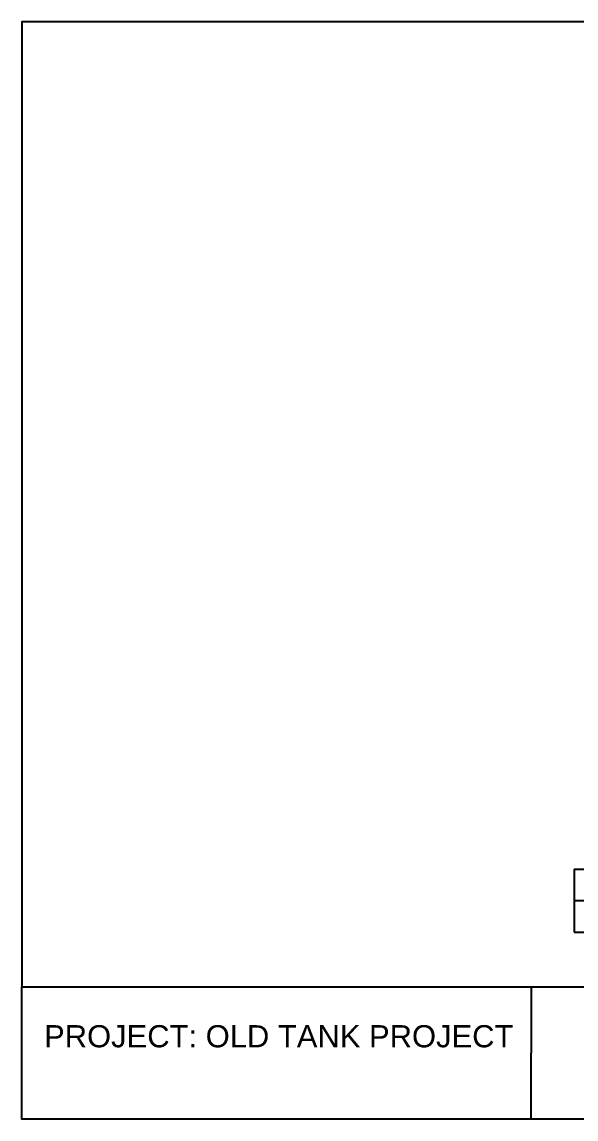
# Model space of a CAD drawing. Header units: millimetres. Extents: x 2640 to 12113, y 6003 to 13668.
# Drawn here: x 3529 to 3779.2, y 12663.2 to 13158.1 of the extents above; entities that cross this region are included whole.
import ezdxf

# ---------------------------------------------------------------- set-up
doc = ezdxf.new("R2010")
doc.units = ezdxf.units.MM
doc.layers.add('CS_Drawing', color=7, linetype='Continuous')
doc.styles.get("Standard").update_dxf_attribs({"font": 'arial.ttf'})

msp = doc.modelspace()

# ---------------------------------------------------------------- linework, layer by layer
for points in [[(3529.04, 12722.841), (4279.04, 12722.841), (4279.04, 13158.123), (3529.04, 13158.123)], [(3529.04, 12722.841), (4279.04, 12722.841), (4279.04, 12663.181), (3529.04, 12663.181)], [(3759.04, 12722.841), (3929.04, 12722.841), (3928.861, 12663.181), (3758.861, 12663.181)]]:
    msp.add_lwpolyline(points, close=True)
at = {"layer": 'CS_Drawing'}
for p, q in [((3778.388, 12775.969), (3823.388, 12775.969)), ((3778.388, 12775.969), (3778.388, 12747.469)), ((3778.388, 12761.719), (3823.388, 12761.719)), ((3778.388, 12747.469), (3823.388, 12747.469))]:
    msp.add_line(p, q, dxfattribs=at)

# ---------------------------------------------------------------- texts
at = {"insert": (3539.04, 12705.541), "char_height": 10, "attachment_point": 1}
msp.add_mtext_dynamic_manual_height_columns('PROJECT: OLD TANK PROJECT', width=240, gutter_width=500, heights=[0], dxfattribs=at)

doc.saveas('drawing.dxf')
